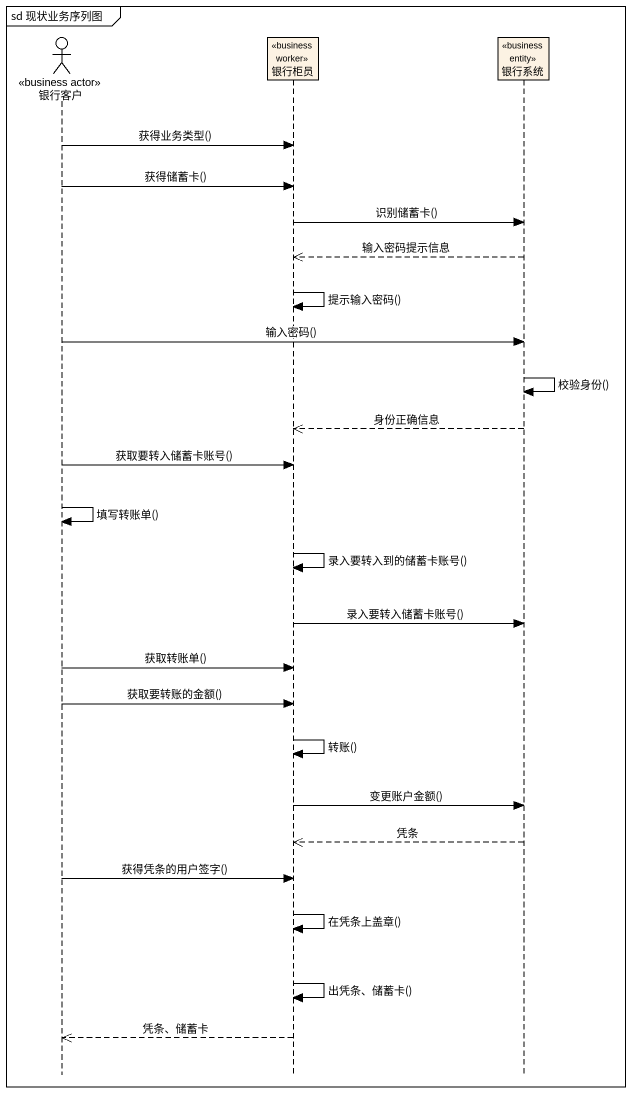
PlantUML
@startuml
mainframe sd 现状业务序列图
hide footbox
actor 银行客户 <<business actor>>
participant 银行柜员 <<business worker>> #FCF2E3
participant 银行系统 <<business entity>> #FCF2E3

银行客户 -> 银行柜员 : 获得业务类型()
银行客户 -> 银行柜员 : 获得储蓄卡()
银行柜员 -> 银行系统 : 识别储蓄卡()
银行系统 -->> 银行柜员 : 输入密码提示信息
银行柜员 -> 银行柜员 : 提示输入密码()
银行客户 -> 银行系统 : 输入密码()
银行系统 -> 银行系统 : 校验身份()
银行系统 -->> 银行柜员 : 身份正确信息
银行客户 -> 银行柜员 : 获取要转入储蓄卡账号()
银行客户 -> 银行客户 : 填写转账单()
银行柜员 -> 银行柜员 : 录入要转入到的储蓄卡账号()
银行柜员 -> 银行系统 : 录入要转入储蓄卡账号()
银行客户 -> 银行柜员 : 获取转账单()
银行客户 -> 银行柜员 : 获取要转账的金额()
银行柜员 -> 银行柜员 : 转账()
银行柜员 -> 银行系统 : 变更账户金额()
银行系统 -->> 银行柜员 : 凭条
银行客户 -> 银行柜员 : 获得凭条的用户签字()
银行柜员 -> 银行柜员 : 在凭条上盖章()
银行柜员 -> 银行柜员 : 出凭条、储蓄卡()
银行柜员 -->> 银行客户 : 凭条、储蓄卡
@enduml
